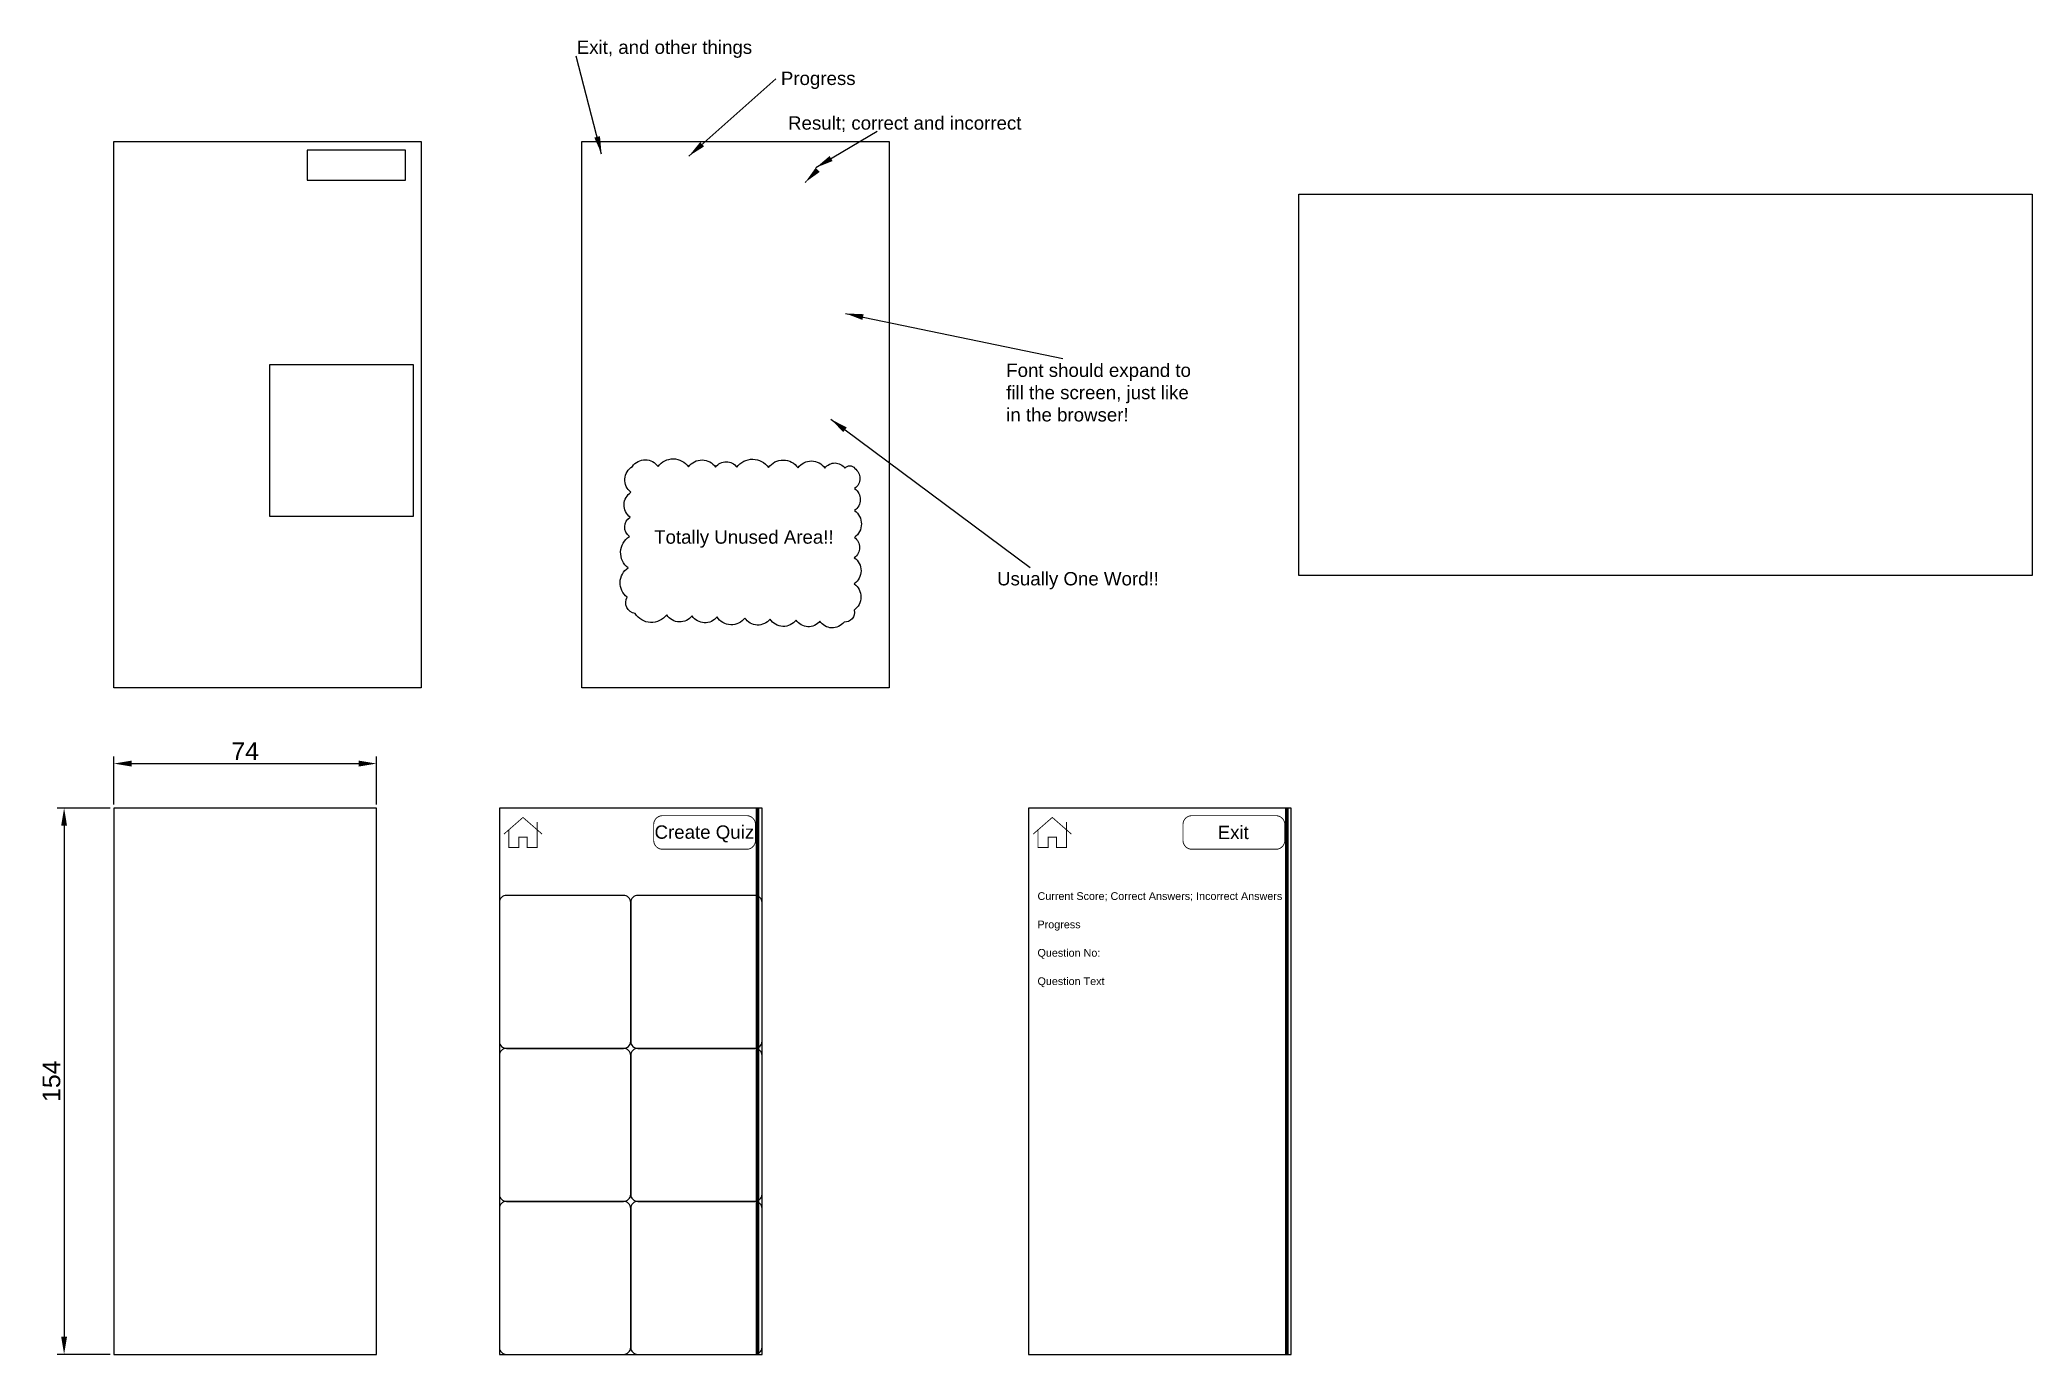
# Model space of a CAD drawing. Header units: inches. Extents: x -2 to 559, y 19 to 390.
import ezdxf

# ---------------------------------------------------------------- set-up
doc = ezdxf.new("R2010")
doc.units = ezdxf.units.IN
doc.header["$MEASUREMENT"] = 0
doc.header["$PDMODE"] = 98
doc.styles.get("Standard").update_dxf_attribs({"font": 'arial.ttf'})
doc.dimstyles.get("Standard").update_dxf_attribs({"dimtxt": 5, "dimasz": 5, "dimexe": 2, "dimexo": 1, "dimgap": 1, "dimtad": 1, "dimdec": 0, "dimzin": 0, "dimdsep": 46, "dimtxsty": 'Standard', "dimcen": 0.09, "dimclrd": 3, "dimclre": 2, "dimclrt": 3, "dimadec": 0, "dimazin": 0, "dimtfac": 1, "dimtdec": 0, "dimtofl": 0, "dimtmove": 0, "dimatfit": 3, "dimfxl": 1, "dimtolj": 1, "dimtzin": 0, "dimarcsym": 0})
picture_1 = doc.add_image_def('image1.jpg', size_in_pixel=(899, 1599))
picture_2 = doc.add_image_def('image2.jpeg', size_in_pixel=(899, 1599))
picture_3 = doc.add_image_def('image3.png', size_in_pixel=(1903, 990))

# ---------------------------------------------------------------- blocks, each defined once
blk = doc.blocks.new('*D1')
at = {"color": 2, "lineweight": -2, "transparency": 16777216}
for p, q in [((18.89, 174.66), (18.89, 188.2)), ((92.89, 174.66), (92.89, 188.2))]:
    blk.add_line(p, q, dxfattribs=at)
at = {"color": 3, "lineweight": -2, "transparency": 16777216}
blk.add_line((23.89, 186.2), (87.89, 186.2), dxfattribs=at)
at = {"color": 3, "transparency": 16777216}
for points in [[(23.89, 187.04), (23.89, 185.37), (18.89, 186.2)], [(87.89, 187.04), (87.89, 185.37), (92.89, 186.2)]]:
    blk.add_solid(points, dxfattribs=at)
at = {"layer": 'Defpoints', "color": 0, "transparency": 16777216}
for p in [(92.89, 186.2), (18.89, 173.66), (92.89, 173.66)]:
    blk.add_point(p, dxfattribs=at)
at = {"color": 3, "transparency": 16777216, "insert": (55.89, 189.7), "char_height": 5, "attachment_point": 5}
blk.add_mtext('\\A1;74', dxfattribs=at)
blk = doc.blocks.new('*D2')
at = {"color": 2, "lineweight": -2, "transparency": 16777216}
for p, q in [((17.89, 173.66), (2.87, 173.66)), ((17.89, 19.66), (2.87, 19.66))]:
    blk.add_line(p, q, dxfattribs=at)
at = {"color": 3, "lineweight": -2, "transparency": 16777216}
blk.add_line((4.87, 168.66), (4.87, 24.66), dxfattribs=at)
at = {"color": 3, "transparency": 16777216}
for points in [[(4.04, 168.66), (5.7, 168.66), (4.87, 173.66)], [(4.04, 24.66), (5.7, 24.66), (4.87, 19.66)]]:
    blk.add_solid(points, dxfattribs=at)
at = {"layer": 'Defpoints', "color": 0, "transparency": 16777216}
for p in [(18.89, 173.66), (4.87, 19.66), (18.89, 19.66)]:
    blk.add_point(p, dxfattribs=at)
at = {"color": 3, "transparency": 16777216, "insert": (1.32, 96.66), "char_height": 5, "attachment_point": 5, "rotation": 90}
blk.add_mtext('\\A1;154', dxfattribs=at)

msp = doc.modelspace()

# ---------------------------------------------------------------- linework, layer by layer
for points in [[(101.07, 359.13), (73.38, 359.13), (73.38, 350.65), (101.07, 350.65)], [(103.28, 298.6), (62.78, 298.6), (62.78, 255.95), (103.28, 255.95)], [(18.89, 19.66), (92.89, 19.66), (92.89, 173.66), (18.89, 173.66)], [(127.52, 19.66), (201.52, 19.66), (201.52, 173.66), (127.52, 173.66)], [(276.65, 19.66), (350.65, 19.66), (350.65, 173.66), (276.65, 173.66)]]:
    msp.add_lwpolyline(points, close=True)
for points in [[(227.63, 269.42, -0.520567), (227.61, 263.73, -0.520567), (227.58, 257.52, -0.520567), (227.55, 249.97, -0.520567), (227.53, 244.23, -0.520567), (227.49, 236.87, -0.520567), (227.46, 229.45, -0.520567), (224.64, 226.09, -0.520567), (217.82, 226.37, -0.520567), (211.16, 226.64, -0.520567), (203.77, 226.94, -0.520567), (196.72, 227.23, -0.520567), (188.84, 227.55, -0.520567), (181.84, 227.84, -0.520567), (174.69, 228.13, -0.520567), (165.74, 228.5, -0.520567), (163.53, 233.11, -0.520567), (163.83, 241.36, -0.520567), (164.15, 250.25, -0.520567), (164.35, 255.65, -0.520567), (164.6, 262.68, -0.520567), (164.98, 269.98, -0.520567), (172.25, 269.92, -0.520567), (180.79, 269.84, -0.520567), (188.44, 269.77, -0.520567), (194.43, 269.72, -0.520567), (203.34, 269.64, -0.520567), (211.66, 269.56, -0.520567), (219.25, 269.49, -0.520567), (224.9, 269.44, -0.520567)], [(162.52, 149.03), (129.52, 149.03, 0.414214), (127.52, 147.03), (127.52, 107.91, 0.414214), (129.52, 105.91), (162.52, 105.91, 0.414214), (164.52, 107.91), (164.52, 147.03, 0.414214)], [(199.52, 149.03), (166.52, 149.03, 0.414214), (164.52, 147.03), (164.52, 107.91, 0.414214), (166.52, 105.91), (199.52, 105.91, 0.414214), (201.52, 107.91), (201.52, 147.03, 0.414214)], [(162.52, 105.91), (129.52, 105.91, 0.414214), (127.52, 103.91), (127.52, 64.79, 0.414214), (129.52, 62.79), (162.52, 62.79, 0.414214), (164.52, 64.79), (164.52, 103.91, 0.414214)], [(199.52, 105.91), (166.52, 105.91, 0.414214), (164.52, 103.91), (164.52, 64.79, 0.414214), (166.52, 62.79), (199.52, 62.79, 0.414214), (201.52, 64.79), (201.52, 103.91, 0.414214)], [(162.52, 62.79), (129.52, 62.79, 0.414214), (127.52, 60.79), (127.52, 21.66, 0.414214), (129.52, 19.66), (162.52, 19.66, 0.414214), (164.52, 21.66), (164.52, 60.79, 0.414214)], [(199.52, 62.79), (166.52, 62.79, 0.414214), (164.52, 60.79), (164.52, 21.66, 0.414214), (166.52, 19.66), (199.52, 19.66, 0.414214), (201.52, 21.66), (201.52, 60.79, 0.414214)]]:
    msp.add_lwpolyline(points, format="xyb", close=True)
at = {"color": 59, "const_width": 1}
for points in [[(200.27, 173.66), (200.27, 19.66)], [(349.4, 173.66), (349.4, 19.66)]]:
    msp.add_lwpolyline(points, dxfattribs=at)
at = {"const_width": 0.25}
for points in [[(139.57, 166.31), (134.17, 171.02), (128.78, 166.31)], [(130.16, 167.52), (130.16, 162.55), (132.98, 162.55), (132.98, 165.46), (135.37, 165.46), (135.37, 162.55), (138.15, 162.55), (138.15, 169.72)], [(288.71, 166.31), (283.31, 171.02), (277.91, 166.31)], [(279.29, 167.52), (279.29, 162.55), (282.12, 162.55), (282.12, 165.46), (284.5, 165.46), (284.5, 162.55), (287.29, 162.55), (287.29, 169.72)]]:
    msp.add_lwpolyline(points, dxfattribs=at)
for points in [[(197.19, 171.52), (173.5, 171.52, 0.414214), (171, 169.02), (171, 164.55, 0.414214), (173.5, 162.05), (197.19, 162.05, 0.414214), (199.69, 164.55), (199.69, 169.02, 0.414214)], [(346.33, 171.52), (322.64, 171.52, 0.414214), (320.14, 169.02), (320.14, 164.55, 0.414214), (322.64, 162.05), (346.33, 162.05, 0.414214), (348.83, 164.55), (348.83, 169.02, 0.414214)]]:
    msp.add_lwpolyline(points, format="xyb", close=True, dxfattribs=at)

# ---------------------------------------------------------------- texts
for s, height, p in [('Exit, and other things', 3.7649, (149.33, 386.25)), ('Progress', 3.765, (206.84, 377.48)), ('Result; correct and incorrect', 3.7649, (208.86, 364.89)), ('Totally Unused Area!!', 3.7649, (171.13, 248.18)), ('Usually One Word!!', 3.7649, (267.75, 236.43)), ('Create Quiz', 3.7649, (171.24, 165.01)), ('Exit', 3.765, (329.91, 164.92)), ('Current Score; Correct Answers; Incorrect Answers', 2.1726, (279.14, 147.77)), ('Progress', 2.173, (279.14, 139.77)), ('Question No:', 2.1726, (279.14, 131.77)), ('Question Text', 2.1726, (279.14, 123.77))]:
    msp.add_text(s, height=height).set_placement(p)
at = {"insert": (270.33, 298.96), "char_height": 3.7649, "width": 54.1285, "attachment_point": 1}
msp.add_mtext('Font should expand to fill the screen, just like in the browser!', dxfattribs=at)

# ---------------------------------------------------------------- dimensions: what is measured, and where the dimension line sits
dim = msp.add_linear_dim(base=(92.89, 186.2), p1=(18.89, 173.66), p2=(92.89, 173.66), dimstyle='Standard')
dim.commit()
dim.dimension.update_dxf_attribs({"geometry": '*D1', "text_midpoint": (55.89, 189.7)})
dim = msp.add_linear_dim(base=(4.87, 19.66), p1=(18.89, 173.66), p2=(18.89, 19.66), angle=90, dimstyle='Standard')
dim.commit()
dim.dimension.update_dxf_attribs({"geometry": '*D2', "text_midpoint": (1.32, 96.66)})

# ---------------------------------------------------------------- pictures from other files: only their frames are drawn
image = msp.add_image(picture_1, insert=(18.89, 207.59), size_in_units=(86.58, 154))
image.dxf.flags = 7
image = msp.add_image(picture_2, insert=(150.78, 207.59), size_in_units=(86.58, 154))
image.dxf.flags = 7
image = msp.add_image(picture_3, insert=(352.76, 239.21), size_in_units=(206.65, 107.51))
image.dxf.flags = 7

# ---------------------------------------------------------------- leaders
for points in [[(156.32, 358.02), (149.17, 385.62)], [(180.91, 357.45), (205.42, 379.23)], [(216.69, 354.18), (233.95, 364.51)], [(213.67, 350.03), (213.92, 350.28)], [(225.09, 313.08), (286.3, 300.37)], [(220.89, 283.28), (277.1, 241.52)]]:
    msp.add_leader(points, dimstyle='Standard', override={"dimgap": 1, "dimtad": 0})

doc.saveas('drawing.dxf')
